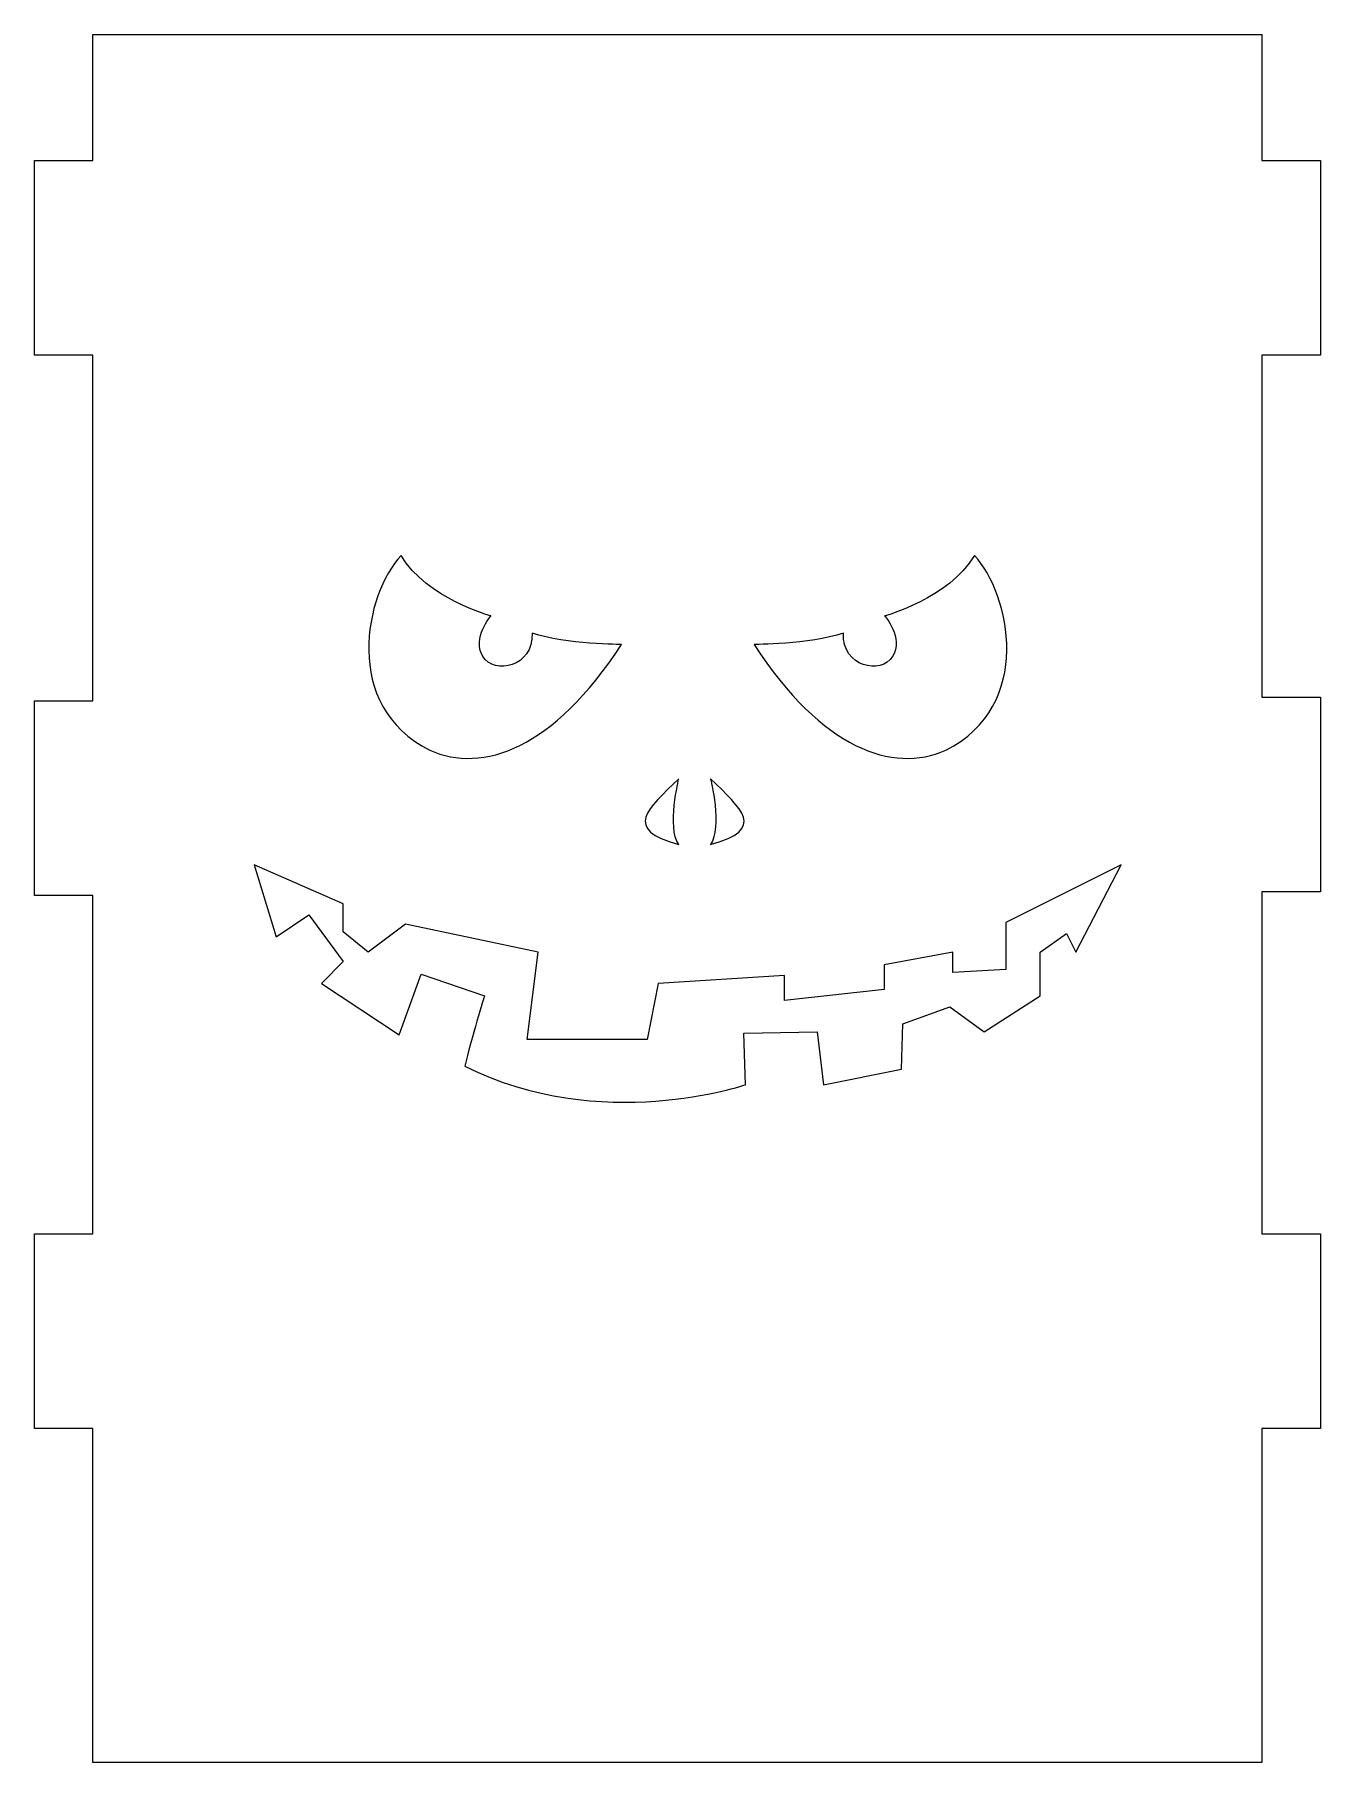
# Model space of a CAD drawing. Header units: inches. Extents: x 62 to 684, y 183 to 807.
# Drawn here: x 497.1 to 684.2, y 488.4 to 739.8 of the extents above; entities that cross this region are included whole.
import ezdxf

# ---------------------------------------------------------------- set-up
doc = ezdxf.new("R2010")
doc.units = ezdxf.units.IN
doc.header["$MEASUREMENT"] = 0
doc.layers.add('_U+0421_U+043B_U+043E_U+0439 1', color=7, linetype='Continuous')

# ---------------------------------------------------------------- blocks, each defined once
blk = doc.blocks.new('block 2')
at = {"layer": '_U+0421_U+043B_U+043E_U+0439 1', "color": 1, "lineweight": 9, "true_color": 0xff0000}
for points, knots in [([(684.19, 693.14), (684.19, 693.14), (684.19, 721.47), (684.19, 721.47), (684.19, 721.47), (675.68, 721.47), (675.68, 721.47), (675.68, 721.47), (675.68, 739.79), (675.68, 739.79), (675.68, 739.79), (505.6, 739.79), (505.6, 739.79), (505.6, 739.79), (505.6, 721.47), (505.6, 721.47), (505.6, 721.47), (497.12, 721.47), (497.12, 721.47), (497.12, 721.47), (497.12, 693.14), (497.12, 693.14), (497.12, 693.14), (505.6, 693.14), (505.6, 693.14), (505.6, 693.14), (505.6, 642.84), (505.6, 642.84), (505.6, 642.84), (497.12, 642.84), (497.12, 642.84), (497.12, 642.84), (497.12, 614.52), (497.12, 614.52), (497.12, 614.52), (505.6, 614.52), (505.6, 614.52), (505.6, 614.52), (505.6, 565.25), (505.6, 565.26), (505.6, 565.26), (497.12, 565.26), (497.12, 565.26), (497.12, 565.26), (497.12, 536.93), (497.12, 536.93), (497.12, 536.93), (505.6, 536.93), (505.6, 536.93), (505.6, 536.93), (505.6, 488.36), (505.6, 488.36), (505.6, 488.36), (675.68, 488.36), (675.68, 488.36), (675.68, 488.36), (675.68, 536.94), (675.68, 536.94), (675.68, 536.94), (684.19, 536.94), (684.19, 536.94), (684.19, 536.94), (684.19, 565.27), (684.19, 565.27), (684.19, 565.27), (675.68, 565.27), (675.68, 565.27), (675.68, 565.27), (675.68, 615.04), (675.68, 615.04), (675.68, 615.04), (684.19, 615.04), (684.19, 615.04), (684.19, 615.04), (684.19, 643.37), (684.19, 643.37), (684.19, 643.37), (675.68, 643.37), (675.68, 643.37), (675.68, 643.37), (675.68, 693.14), (675.68, 693.14), (675.68, 693.14), (684.19, 693.14), (684.19, 693.14), (684.19, 693.14), (684.19, 693.14), (684.19, 693.14)], [0, 0, 0, 0, 1, 1, 1, 2, 2, 2, 3, 3, 3, 4, 4, 4, 5, 5, 5, 6, 6, 6, 7, 7, 7, 8, 8, 8, 9, 9, 9, 10, 10, 10, 11, 11, 11, 12, 12, 12, 13, 13, 13, 14, 14, 14, 15, 15, 15, 16, 16, 16, 17, 17, 17, 18, 18, 18, 19, 19, 19, 20, 20, 20, 21, 21, 21, 22, 22, 22, 23, 23, 23, 24, 24, 24, 25, 25, 25, 26, 26, 26, 27, 27, 27, 28, 28, 28, 29, 29, 29, 29]), ([(550.44, 664.01), (554.12, 657.72), (563.51, 655.2), (563.51, 655.2), (563.51, 655.2), (560.7, 652.01), (562.34, 649.3), (563.99, 646.59), (569.7, 647.75), (569.51, 652.69), (574.54, 651.04), (582.51, 651.04), (582.51, 651.04), (572.57, 635.75), (562.34, 632.27), (554.6, 635.65), (541.73, 642.14), (545.22, 658.4), (550.44, 664.01)], [0, 0, 0, 0, 1, 1, 1, 2, 2, 2, 3, 3, 3, 4, 4, 4, 5, 5, 5, 6, 6, 6, 6]), ([(614.79, 652.69), (614.59, 647.75), (620.3, 646.59), (621.95, 649.3), (623.59, 652.01), (620.79, 655.2), (620.79, 655.2), (620.79, 655.2), (630.17, 657.72), (633.85, 664.01), (639.08, 658.4), (642.56, 642.14), (629.69, 635.65), (621.95, 632.27), (611.72, 635.75), (601.79, 651.04), (601.79, 651.04), (609.76, 651.04), (614.79, 652.69)], [0, 0, 0, 0, 1, 1, 1, 2, 2, 2, 3, 3, 3, 4, 4, 4, 5, 5, 5, 6, 6, 6, 6]), ([(590.84, 631.5), (590.84, 631.5), (589.09, 624.42), (590.84, 621.92), (582.59, 624.17), (586.34, 627.09), (590.84, 631.5)], [0, 0, 0, 0, 1, 1, 1, 2, 2, 2, 2]), ([(595.46, 631.5), (599.96, 627.09), (603.71, 624.17), (595.46, 621.92), (597.21, 624.42), (595.46, 631.5), (595.46, 631.5)], [0, 0, 0, 0, 1, 1, 1, 2, 2, 2, 2]), ([(648.63, 606.26), (648.63, 606.26), (647.27, 608.98), (647.27, 608.98), (647.27, 608.98), (643.41, 606.26), (643.41, 606.26), (643.41, 606.26), (643.41, 599.9), (643.41, 599.9), (643.41, 599.9), (635.25, 594.69), (635.25, 594.69), (635.25, 594.69), (630.26, 598.32), (630.26, 598.32), (630.26, 598.32), (623.45, 595.82), (623.45, 595.82), (623.45, 595.82), (623.22, 589.24), (623.22, 589.24), (623.22, 589.24), (611.88, 586.97), (611.88, 586.97), (611.88, 586.97), (610.98, 594.69), (610.98, 594.69), (610.98, 594.69), (600.31, 594.46), (600.31, 594.46), (600.31, 594.46), (600.54, 586.97), (600.54, 586.97), (600.54, 586.97), (579.44, 579.71), (559.71, 589.69), (560.61, 593.55), (562.58, 599.9), (562.58, 599.9), (562.58, 599.9), (553.36, 603.08), (553.36, 603.08), (553.36, 603.08), (550.18, 594.23), (550.18, 594.23), (550.18, 594.23), (538.84, 601.69), (538.84, 601.69), (538.84, 601.69), (542.01, 604.89), (542.01, 604.89), (542.01, 604.89), (537.02, 611.7), (537.02, 611.7), (537.02, 611.7), (532.26, 608.52), (532.26, 608.52), (532.26, 608.52), (529.08, 618.96), (529.08, 618.96), (529.08, 618.96), (542.01, 613.29), (542.01, 613.29), (542.01, 613.29), (542.01, 609.2), (542.01, 609.2), (542.01, 609.2), (545.64, 606.25), (545.64, 606.25), (545.64, 606.25), (551.09, 610.34), (551.09, 610.34), (551.09, 610.34), (570.37, 606.25), (570.37, 606.25), (570.37, 606.25), (568.78, 593.55), (568.78, 593.55), (568.78, 593.55), (586.25, 593.55), (586.25, 593.55), (586.25, 593.55), (587.84, 601.72), (587.84, 601.72), (587.84, 601.72), (606.21, 602.85), (606.21, 602.85), (606.21, 602.85), (606.21, 599.22), (606.21, 599.22), (606.21, 599.22), (620.73, 600.81), (620.73, 600.81), (620.73, 600.81), (620.73, 604.44), (620.73, 604.44), (620.73, 604.44), (630.71, 606.26), (630.71, 606.26), (630.71, 606.26), (630.71, 603.31), (630.71, 603.31), (630.71, 603.31), (638.42, 603.76), (638.42, 603.76), (638.42, 603.76), (638.42, 610.57), (638.42, 610.57), (638.42, 610.57), (655.21, 618.96), (655.21, 618.96), (655.21, 618.96), (648.63, 606.26), (648.63, 606.26)], [0, 0, 0, 0, 1, 1, 1, 2, 2, 2, 3, 3, 3, 4, 4, 4, 5, 5, 5, 6, 6, 6, 7, 7, 7, 8, 8, 8, 9, 9, 9, 10, 10, 10, 11, 11, 11, 12, 12, 12, 13, 13, 13, 14, 14, 14, 15, 15, 15, 16, 16, 16, 17, 17, 17, 18, 18, 18, 19, 19, 19, 20, 20, 20, 21, 21, 21, 22, 22, 22, 23, 23, 23, 24, 24, 24, 25, 25, 25, 26, 26, 26, 27, 27, 27, 28, 28, 28, 29, 29, 29, 30, 30, 30, 31, 31, 31, 32, 32, 32, 33, 33, 33, 34, 34, 34, 35, 35, 35, 36, 36, 36, 37, 37, 37, 38, 38, 38, 38])]:
    blk.add_open_spline(points, degree=3, knots=knots, dxfattribs=at)

msp = doc.modelspace()

# ---------------------------------------------------------------- block references
at = {"layer": '_U+0421_U+043B_U+043E_U+0439 1'}
msp.add_blockref('block 2', (0, 0), dxfattribs=at)

doc.saveas('drawing.dxf')
